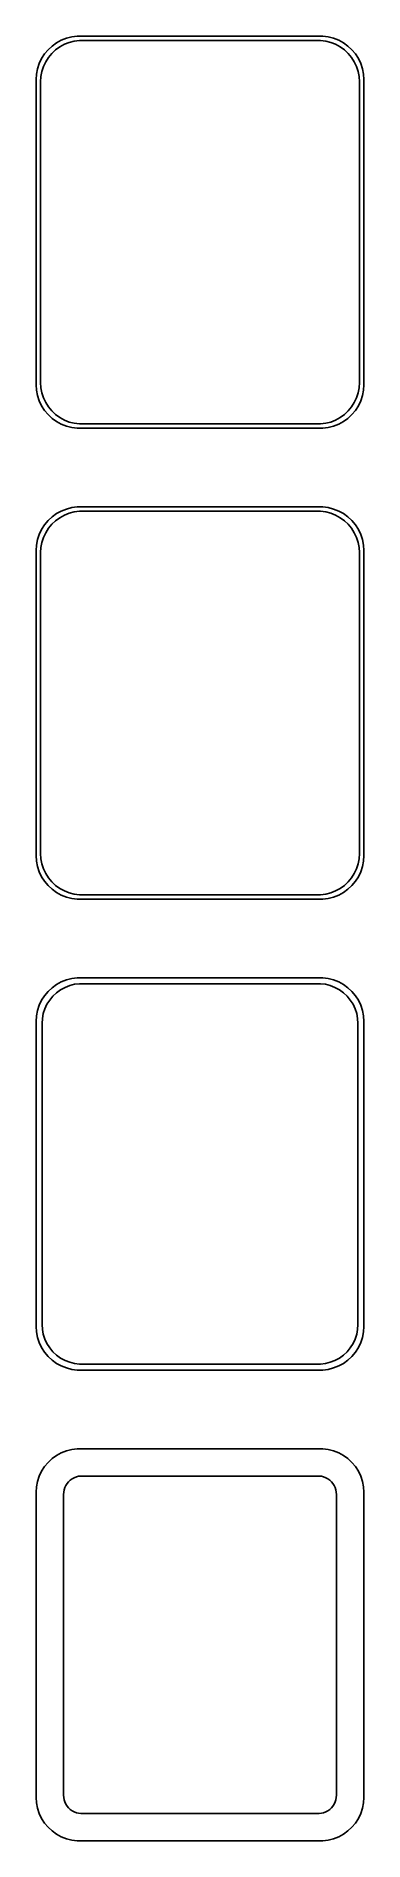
# Model space of a CAD drawing. Header units: metres. Extents: x -19 to 19, y 194 to 400.
import ezdxf

# ---------------------------------------------------------------- set-up
doc = ezdxf.new("R2010")
doc.units = ezdxf.units.M

msp = doc.modelspace()

# ---------------------------------------------------------------- linework, layer by layer
for p, q in [((-16.4291, 399.722), (-16.9371, 399.353)), ((-15.8789, 400.024), (-16.4291, 399.722)), ((-16.0452, 399.261), (-15.5224, 399.548)), ((-15.2951, 400.255), (-15.8789, 400.024)), ((-15.5224, 399.548), (-14.9678, 399.768)), ((-14.6869, 400.411), (-15.2951, 400.255)), ((-14.9678, 399.768), (-14.3901, 399.916)), ((-14.0639, 400.49), (-14.6869, 400.411)), ((-14.3901, 399.916), (-13.7982, 399.991)), ((14.0639, 400.49), (-14.0639, 400.49)), ((-13.7982, 399.991), (13.7982, 399.991)), ((13.7982, 399.991), (14.3901, 399.916)), ((14.6869, 400.411), (14.0639, 400.49)), ((14.3901, 399.916), (14.9678, 399.768)), ((15.2951, 400.255), (14.6869, 400.411)), ((14.9678, 399.768), (15.5224, 399.548)), ((15.8789, 400.024), (15.2951, 400.255)), ((15.5224, 399.548), (16.0452, 399.261)), ((16.4291, 399.722), (15.8789, 400.024)), ((16.9371, 399.353), (16.4291, 399.722)), ((-18.1315, 397.909), (-18.3989, 397.341)), ((-17.7951, 398.439), (-18.1315, 397.909)), ((-17.9164, 396.999), (-17.6624, 397.538)), ((-17.3948, 398.923), (-17.7951, 398.439)), ((-17.6624, 397.538), (-17.3428, 398.042)), ((-16.9371, 399.353), (-17.3948, 398.923)), ((-17.3428, 398.042), (-16.9626, 398.502)), ((-16.9626, 398.502), (-16.5278, 398.91)), ((-16.5278, 398.91), (-16.0452, 399.261)), ((16.0452, 399.261), (16.5278, 398.91)), ((16.5278, 398.91), (16.9626, 398.502)), ((17.3948, 398.923), (16.9371, 399.353)), ((16.9626, 398.502), (17.3428, 398.042)), ((17.3428, 398.042), (17.6624, 397.538)), ((17.7951, 398.439), (17.3948, 398.923)), ((17.6624, 397.538), (17.9164, 396.999)), ((18.1315, 397.909), (17.7951, 398.439)), ((18.3989, 397.341), (18.1315, 397.909)), ((-18.7106, 396.127), (-18.75, 395.5)), ((-18.75, 395.5), (-18.75, 360.5)), ((-18.5929, 396.743), (-18.7106, 396.127)), ((-18.3989, 397.341), (-18.5929, 396.743)), ((-18.25, 395.25), (-18.2125, 395.845)), ((-18.2125, 395.845), (-18.1008, 396.431)), ((-18.1008, 396.431), (-17.9164, 396.999)), ((17.9164, 396.999), (18.1008, 396.431)), ((18.1008, 396.431), (18.2125, 395.845)), ((18.2125, 395.845), (18.25, 395.25)), ((18.5929, 396.743), (18.3989, 397.341)), ((18.7106, 396.127), (18.5929, 396.743)), ((18.75, 395.5), (18.7106, 396.127)), ((18.75, 360.5), (18.75, 395.5)), ((-18.25, 360.75), (-18.25, 395.25)), ((18.25, 395.25), (18.25, 360.75)), ((-18.75, 360.5), (-18.7106, 359.873)), ((-18.2125, 360.155), (-18.25, 360.75)), ((-18.1008, 359.569), (-18.2125, 360.155)), ((18.2125, 360.155), (18.1008, 359.569)), ((18.25, 360.75), (18.2125, 360.155)), ((18.7106, 359.873), (18.75, 360.5)), ((-18.7106, 359.873), (-18.5929, 359.257)), ((-18.5929, 359.257), (-18.3989, 358.659)), ((-18.3989, 358.659), (-18.1315, 358.091)), ((-18.1315, 358.091), (-17.7951, 357.561)), ((-17.9164, 359.001), (-18.1008, 359.569)), ((-17.6624, 358.462), (-17.9164, 359.001)), ((-17.3428, 357.958), (-17.6624, 358.462)), ((17.6624, 358.462), (17.3428, 357.958)), ((17.9164, 359.001), (17.6624, 358.462)), ((17.7951, 357.561), (18.1315, 358.091)), ((18.1008, 359.569), (17.9164, 359.001)), ((18.1315, 358.091), (18.3989, 358.659)), ((18.3989, 358.659), (18.5929, 359.257)), ((18.5929, 359.257), (18.7106, 359.873)), ((-17.7951, 357.561), (-17.3948, 357.077)), ((-17.3948, 357.077), (-16.9371, 356.647)), ((-16.9626, 357.498), (-17.3428, 357.958)), ((-16.5278, 357.09), (-16.9626, 357.498)), ((-16.9371, 356.647), (-16.4291, 356.278)), ((-16.0452, 356.739), (-16.5278, 357.09)), ((-16.4291, 356.278), (-15.8789, 355.976)), ((-15.5224, 356.452), (-16.0452, 356.739)), ((-14.9678, 356.232), (-15.5224, 356.452)), ((-14.3901, 356.084), (-14.9678, 356.232)), ((-13.7982, 356.009), (-14.3901, 356.084)), ((13.7982, 356.009), (-13.7982, 356.009)), ((14.3901, 356.084), (13.7982, 356.009)), ((14.9678, 356.232), (14.3901, 356.084)), ((15.5224, 356.452), (14.9678, 356.232)), ((16.0452, 356.739), (15.5224, 356.452)), ((15.8789, 355.976), (16.4291, 356.278)), ((16.5278, 357.09), (16.0452, 356.739)), ((16.4291, 356.278), (16.9371, 356.647)), ((16.9626, 357.498), (16.5278, 357.09)), ((16.9371, 356.647), (17.3948, 357.077)), ((17.3428, 357.958), (16.9626, 357.498)), ((17.3948, 357.077), (17.7951, 357.561)), ((-15.8789, 355.976), (-15.2951, 355.745)), ((-15.2951, 355.745), (-14.6869, 355.589)), ((-14.6869, 355.589), (-14.0639, 355.51)), ((-14.0639, 355.51), (14.0639, 355.51)), ((14.0639, 355.51), (14.6869, 355.589)), ((14.6869, 355.589), (15.2951, 355.745)), ((15.2951, 355.745), (15.8789, 355.976)), ((-16.4291, 345.722), (-16.9371, 345.353)), ((-15.8789, 346.024), (-16.4291, 345.722)), ((-15.2951, 346.255), (-15.8789, 346.024)), ((-15.5224, 345.548), (-14.9678, 345.768)), ((-14.6869, 346.411), (-15.2951, 346.255)), ((-14.9678, 345.768), (-14.3901, 345.916)), ((-14.0639, 346.49), (-14.6869, 346.411)), ((-14.3901, 345.916), (-13.7982, 345.991)), ((14.0639, 346.49), (-14.0639, 346.49)), ((-13.7982, 345.991), (13.7982, 345.991)), ((13.7982, 345.991), (14.3901, 345.916)), ((14.6869, 346.411), (14.0639, 346.49)), ((14.3901, 345.916), (14.9678, 345.768)), ((15.2951, 346.255), (14.6869, 346.411)), ((14.9678, 345.768), (15.5224, 345.548)), ((15.8789, 346.024), (15.2951, 346.255)), ((16.4291, 345.722), (15.8789, 346.024)), ((16.9371, 345.353), (16.4291, 345.722)), ((-18.1315, 343.909), (-18.3989, 343.341)), ((-17.7951, 344.439), (-18.1315, 343.909)), ((-17.3948, 344.923), (-17.7951, 344.439)), ((-17.6624, 343.538), (-17.3428, 344.042)), ((-16.9371, 345.353), (-17.3948, 344.923)), ((-17.3428, 344.042), (-16.9626, 344.502)), ((-16.9626, 344.502), (-16.5278, 344.91)), ((-16.5278, 344.91), (-16.0452, 345.261)), ((-16.0452, 345.261), (-15.5224, 345.548)), ((15.5224, 345.548), (16.0452, 345.261)), ((16.0452, 345.261), (16.5278, 344.91)), ((16.5278, 344.91), (16.9626, 344.502)), ((17.3948, 344.923), (16.9371, 345.353)), ((16.9626, 344.502), (17.3428, 344.042)), ((17.3428, 344.042), (17.6624, 343.538)), ((17.7951, 344.439), (17.3948, 344.923)), ((18.1315, 343.909), (17.7951, 344.439)), ((18.3989, 343.341), (18.1315, 343.909)), ((-18.7106, 342.127), (-18.75, 341.5)), ((-18.5929, 342.743), (-18.7106, 342.127)), ((-18.3989, 343.341), (-18.5929, 342.743)), ((-18.25, 341.25), (-18.2125, 341.845)), ((-18.2125, 341.845), (-18.1008, 342.431)), ((-18.1008, 342.431), (-17.9164, 342.999)), ((-17.9164, 342.999), (-17.6624, 343.538)), ((17.6624, 343.538), (17.9164, 342.999)), ((17.9164, 342.999), (18.1008, 342.431)), ((18.1008, 342.431), (18.2125, 341.845)), ((18.2125, 341.845), (18.25, 341.25)), ((18.5929, 342.743), (18.3989, 343.341)), ((18.7106, 342.127), (18.5929, 342.743)), ((18.75, 341.5), (18.7106, 342.127)), ((-18.75, 341.5), (-18.75, 306.5)), ((-18.25, 306.75), (-18.25, 341.25)), ((18.25, 341.25), (18.25, 306.75)), ((18.75, 306.5), (18.75, 341.5)), ((-18.75, 306.5), (-18.7106, 305.873)), ((-18.2125, 306.155), (-18.25, 306.75)), ((18.25, 306.75), (18.2125, 306.155)), ((18.7106, 305.873), (18.75, 306.5)), ((-18.7106, 305.873), (-18.5929, 305.257)), ((-18.5929, 305.257), (-18.3989, 304.659)), ((-18.3989, 304.659), (-18.1315, 304.091)), ((-18.1008, 305.569), (-18.2125, 306.155)), ((-17.9164, 305.001), (-18.1008, 305.569)), ((-17.6624, 304.462), (-17.9164, 305.001)), ((-17.3428, 303.958), (-17.6624, 304.462)), ((17.6624, 304.462), (17.3428, 303.958)), ((17.9164, 305.001), (17.6624, 304.462)), ((18.1008, 305.569), (17.9164, 305.001)), ((18.2125, 306.155), (18.1008, 305.569)), ((18.1315, 304.091), (18.3989, 304.659)), ((18.3989, 304.659), (18.5929, 305.257)), ((18.5929, 305.257), (18.7106, 305.873)), ((-18.1315, 304.091), (-17.7951, 303.561)), ((-17.7951, 303.561), (-17.3948, 303.077)), ((-17.3948, 303.077), (-16.9371, 302.647)), ((-16.9626, 303.498), (-17.3428, 303.958)), ((-16.5278, 303.09), (-16.9626, 303.498)), ((-16.9371, 302.647), (-16.4291, 302.278)), ((-16.0452, 302.739), (-16.5278, 303.09)), ((-16.4291, 302.278), (-15.8789, 301.976)), ((-15.5224, 302.452), (-16.0452, 302.739)), ((-14.9678, 302.232), (-15.5224, 302.452)), ((-14.3901, 302.084), (-14.9678, 302.232)), ((14.9678, 302.232), (14.3901, 302.084)), ((15.5224, 302.452), (14.9678, 302.232)), ((16.0452, 302.739), (15.5224, 302.452)), ((15.8789, 301.976), (16.4291, 302.278)), ((16.5278, 303.09), (16.0452, 302.739)), ((16.4291, 302.278), (16.9371, 302.647)), ((16.9626, 303.498), (16.5278, 303.09)), ((16.9371, 302.647), (17.3948, 303.077)), ((17.3428, 303.958), (16.9626, 303.498)), ((17.3948, 303.077), (17.7951, 303.561)), ((17.7951, 303.561), (18.1315, 304.091)), ((-15.8789, 301.976), (-15.2951, 301.745)), ((-15.2951, 301.745), (-14.6869, 301.589)), ((-14.6869, 301.589), (-14.0639, 301.51)), ((-13.7982, 302.009), (-14.3901, 302.084)), ((-14.0639, 301.51), (14.0639, 301.51)), ((13.7982, 302.009), (-13.7982, 302.009)), ((14.3901, 302.084), (13.7982, 302.009)), ((14.0639, 301.51), (14.6869, 301.589)), ((14.6869, 301.589), (15.2951, 301.745)), ((15.2951, 301.745), (15.8789, 301.976)), ((-15.8789, 292.024), (-16.4291, 291.722)), ((-15.2951, 292.255), (-15.8789, 292.024)), ((-14.6869, 292.411), (-15.2951, 292.255)), ((-14.0639, 292.49), (-14.6869, 292.411)), ((14.0639, 292.49), (-14.0639, 292.49)), ((14.6869, 292.411), (14.0639, 292.49)), ((15.2951, 292.255), (14.6869, 292.411)), ((15.8789, 292.024), (15.2951, 292.255)), ((16.4291, 291.722), (15.8789, 292.024)), ((-18.1315, 289.909), (-18.3989, 289.341)), ((-17.7951, 290.439), (-18.1315, 289.909)), ((-17.3948, 290.923), (-17.7951, 290.439)), ((-17.5121, 289.456), (-17.204, 289.941)), ((-16.9371, 291.353), (-17.3948, 290.923)), ((-17.204, 289.941), (-16.8375, 290.384)), ((-16.4291, 291.722), (-16.9371, 291.353)), ((-16.8375, 290.384), (-16.4184, 290.778)), ((-16.4184, 290.778), (-15.9532, 291.116)), ((-15.9532, 291.116), (-15.4494, 291.393)), ((-15.4494, 291.393), (-14.9148, 291.604)), ((-14.9148, 291.604), (-14.3579, 291.747)), ((-14.3579, 291.747), (-13.7875, 291.819)), ((-13.7875, 291.819), (13.7875, 291.819)), ((13.7875, 291.819), (14.3579, 291.747)), ((14.3579, 291.747), (14.9148, 291.604)), ((14.9148, 291.604), (15.4494, 291.393)), ((15.4494, 291.393), (15.9532, 291.116)), ((15.9532, 291.116), (16.4184, 290.778)), ((16.4184, 290.778), (16.8375, 290.384)), ((16.9371, 291.353), (16.4291, 291.722)), ((16.8375, 290.384), (17.204, 289.941)), ((17.3948, 290.923), (16.9371, 291.353)), ((17.204, 289.941), (17.5121, 289.456)), ((17.7951, 290.439), (17.3948, 290.923)), ((18.1315, 289.909), (17.7951, 290.439)), ((18.3989, 289.341), (18.1315, 289.909)), ((-18.7106, 288.127), (-18.75, 287.5)), ((-18.5929, 288.743), (-18.7106, 288.127)), ((-18.3989, 289.341), (-18.5929, 288.743)), ((-18.0784, 287.25), (-18.0423, 287.824)), ((-18.0423, 287.824), (-17.9346, 288.389)), ((-17.9346, 288.389), (-17.7569, 288.935)), ((-17.7569, 288.935), (-17.5121, 289.456)), ((17.5121, 289.456), (17.7569, 288.935)), ((17.7569, 288.935), (17.9346, 288.389)), ((17.9346, 288.389), (18.0423, 287.824)), ((18.0423, 287.824), (18.0784, 287.25)), ((18.5929, 288.743), (18.3989, 289.341)), ((18.7106, 288.127), (18.5929, 288.743)), ((18.75, 287.5), (18.7106, 288.127)), ((-18.75, 287.5), (-18.75, 252.5)), ((-18.0784, 252.75), (-18.0784, 287.25)), ((18.0784, 287.25), (18.0784, 252.75)), ((18.75, 252.5), (18.75, 287.5)), ((-18.0423, 252.176), (-18.0784, 252.75)), ((18.0784, 252.75), (18.0423, 252.176)), ((-18.75, 252.5), (-18.7106, 251.873)), ((-18.7106, 251.873), (-18.5929, 251.257)), ((-18.5929, 251.257), (-18.3989, 250.659)), ((-18.3989, 250.659), (-18.1315, 250.091)), ((-17.9346, 251.611), (-18.0423, 252.176)), ((-17.7569, 251.065), (-17.9346, 251.611)), ((-17.5121, 250.544), (-17.7569, 251.065)), ((-17.204, 250.059), (-17.5121, 250.544)), ((17.5121, 250.544), (17.204, 250.059)), ((17.7569, 251.065), (17.5121, 250.544)), ((17.9346, 251.611), (17.7569, 251.065)), ((18.0423, 252.176), (17.9346, 251.611)), ((18.1315, 250.091), (18.3989, 250.659)), ((18.3989, 250.659), (18.5929, 251.257)), ((18.5929, 251.257), (18.7106, 251.873)), ((18.7106, 251.873), (18.75, 252.5)), ((-18.1315, 250.091), (-17.7951, 249.561)), ((-17.7951, 249.561), (-17.3948, 249.077)), ((-17.3948, 249.077), (-16.9371, 248.647)), ((-16.8375, 249.616), (-17.204, 250.059)), ((-16.9371, 248.647), (-16.4291, 248.278)), ((-16.4184, 249.222), (-16.8375, 249.616)), ((-15.9532, 248.884), (-16.4184, 249.222)), ((-15.4494, 248.607), (-15.9532, 248.884)), ((-14.9148, 248.396), (-15.4494, 248.607)), ((-14.3579, 248.253), (-14.9148, 248.396)), ((14.9148, 248.396), (14.3579, 248.253)), ((15.4494, 248.607), (14.9148, 248.396)), ((15.9532, 248.884), (15.4494, 248.607)), ((16.4184, 249.222), (15.9532, 248.884)), ((16.8375, 249.616), (16.4184, 249.222)), ((16.4291, 248.278), (16.9371, 248.647)), ((17.204, 250.059), (16.8375, 249.616)), ((16.9371, 248.647), (17.3948, 249.077)), ((17.3948, 249.077), (17.7951, 249.561)), ((17.7951, 249.561), (18.1315, 250.091)), ((-16.4291, 248.278), (-15.8789, 247.976)), ((-15.8789, 247.976), (-15.2951, 247.745)), ((-15.2951, 247.745), (-14.6869, 247.589)), ((-14.6869, 247.589), (-14.0639, 247.51)), ((-13.7875, 248.181), (-14.3579, 248.253)), ((-14.0639, 247.51), (14.0639, 247.51)), ((13.7875, 248.181), (-13.7875, 248.181)), ((14.3579, 248.253), (13.7875, 248.181)), ((14.0639, 247.51), (14.6869, 247.589)), ((14.6869, 247.589), (15.2951, 247.745)), ((15.2951, 247.745), (15.8789, 247.976)), ((15.8789, 247.976), (16.4291, 248.278)), ((-15.2951, 238.255), (-15.8789, 238.024)), ((-14.6869, 238.411), (-15.2951, 238.255)), ((-14.0639, 238.49), (-14.6869, 238.411)), ((14.0639, 238.49), (-14.0639, 238.49)), ((14.6869, 238.411), (14.0639, 238.49)), ((15.2951, 238.255), (14.6869, 238.411)), ((15.8789, 238.024), (15.2951, 238.255)), ((-17.7951, 236.439), (-18.1315, 235.909)), ((-17.3948, 236.923), (-17.7951, 236.439)), ((-16.9371, 237.353), (-17.3948, 236.923)), ((-16.4291, 237.722), (-16.9371, 237.353)), ((-15.8789, 238.024), (-16.4291, 237.722)), ((16.4291, 237.722), (15.8789, 238.024)), ((16.9371, 237.353), (16.4291, 237.722)), ((17.3948, 236.923), (16.9371, 237.353)), ((17.7951, 236.439), (17.3948, 236.923)), ((18.1315, 235.909), (17.7951, 236.439)), ((-18.7106, 234.127), (-18.75, 233.5)), ((-18.5929, 234.743), (-18.7106, 234.127)), ((-18.3989, 235.341), (-18.5929, 234.743)), ((-18.1315, 235.909), (-18.3989, 235.341)), ((-15.5434, 233.775), (-15.4615, 234.027)), ((-15.4615, 234.027), (-15.3487, 234.266)), ((-15.3487, 234.266), (-15.2067, 234.49)), ((-15.2067, 234.49), (-15.0378, 234.694)), ((-15.0378, 234.694), (-14.8447, 234.875)), ((-14.8447, 234.875), (-14.6304, 235.031)), ((-14.6304, 235.031), (-14.3982, 235.159)), ((-14.3982, 235.159), (-14.1519, 235.256)), ((-14.1519, 235.256), (-13.8953, 235.322)), ((-13.8953, 235.322), (-13.6325, 235.355)), ((-13.6325, 235.355), (13.6325, 235.355)), ((13.6325, 235.355), (13.8953, 235.322)), ((13.8953, 235.322), (14.1519, 235.256)), ((14.1519, 235.256), (14.3982, 235.159)), ((14.3982, 235.159), (14.6304, 235.031)), ((14.6304, 235.031), (14.8447, 234.875)), ((14.8447, 234.875), (15.0378, 234.694)), ((15.0378, 234.694), (15.2067, 234.49)), ((15.2067, 234.49), (15.3487, 234.266)), ((15.3487, 234.266), (15.4615, 234.027)), ((15.4615, 234.027), (15.5434, 233.775)), ((18.3989, 235.341), (18.1315, 235.909)), ((18.5929, 234.743), (18.3989, 235.341)), ((18.7106, 234.127), (18.5929, 234.743)), ((18.75, 233.5), (18.7106, 234.127)), ((-18.75, 233.5), (-18.75, 198.5)), ((-15.6096, 233.25), (-15.593, 233.514)), ((-15.6096, 198.75), (-15.6096, 233.25)), ((-15.593, 233.514), (-15.5434, 233.775)), ((15.5434, 233.775), (15.593, 233.514)), ((15.593, 233.514), (15.6096, 233.25)), ((15.6096, 233.25), (15.6096, 198.75)), ((18.75, 198.5), (18.75, 233.5)), ((-15.593, 198.486), (-15.6096, 198.75)), ((15.6096, 198.75), (15.593, 198.486)), ((-18.75, 198.5), (-18.7106, 197.873)), ((-18.7106, 197.873), (-18.5929, 197.257)), ((-18.5929, 197.257), (-18.3989, 196.659)), ((-18.3989, 196.659), (-18.1315, 196.091)), ((-15.5434, 198.225), (-15.593, 198.486)), ((-15.4615, 197.973), (-15.5434, 198.225)), ((-15.3487, 197.734), (-15.4615, 197.973)), ((-15.2067, 197.51), (-15.3487, 197.734)), ((-15.0378, 197.306), (-15.2067, 197.51)), ((-14.8447, 197.125), (-15.0378, 197.306)), ((-14.6304, 196.969), (-14.8447, 197.125)), ((-14.3982, 196.841), (-14.6304, 196.969)), ((-14.1519, 196.744), (-14.3982, 196.841)), ((-13.8953, 196.678), (-14.1519, 196.744)), ((-13.6325, 196.645), (-13.8953, 196.678)), ((13.6325, 196.645), (-13.6325, 196.645)), ((13.8953, 196.678), (13.6325, 196.645)), ((14.1519, 196.744), (13.8953, 196.678)), ((14.3982, 196.841), (14.1519, 196.744)), ((14.6304, 196.969), (14.3982, 196.841)), ((14.8447, 197.125), (14.6304, 196.969)), ((15.0378, 197.306), (14.8447, 197.125)), ((15.2067, 197.51), (15.0378, 197.306)), ((15.3487, 197.734), (15.2067, 197.51)), ((15.4615, 197.973), (15.3487, 197.734)), ((15.5434, 198.225), (15.4615, 197.973)), ((15.593, 198.486), (15.5434, 198.225)), ((18.1315, 196.091), (18.3989, 196.659)), ((18.3989, 196.659), (18.5929, 197.257)), ((18.5929, 197.257), (18.7106, 197.873)), ((18.7106, 197.873), (18.75, 198.5)), ((-18.1315, 196.091), (-17.7951, 195.561)), ((-17.7951, 195.561), (-17.3948, 195.077)), ((-17.3948, 195.077), (-16.9371, 194.647)), ((-16.9371, 194.647), (-16.4291, 194.278)), ((16.4291, 194.278), (16.9371, 194.647)), ((16.9371, 194.647), (17.3948, 195.077)), ((17.3948, 195.077), (17.7951, 195.561)), ((17.7951, 195.561), (18.1315, 196.091)), ((-16.4291, 194.278), (-15.8789, 193.976)), ((-15.8789, 193.976), (-15.2951, 193.745)), ((-15.2951, 193.745), (-14.6869, 193.589)), ((-14.6869, 193.589), (-14.0639, 193.51)), ((-14.0639, 193.51), (14.0639, 193.51)), ((14.0639, 193.51), (14.6869, 193.589)), ((14.6869, 193.589), (15.2951, 193.745)), ((15.2951, 193.745), (15.8789, 193.976)), ((15.8789, 193.976), (16.4291, 194.278))]:
    msp.add_line(p, q)

doc.saveas('drawing.dxf')
